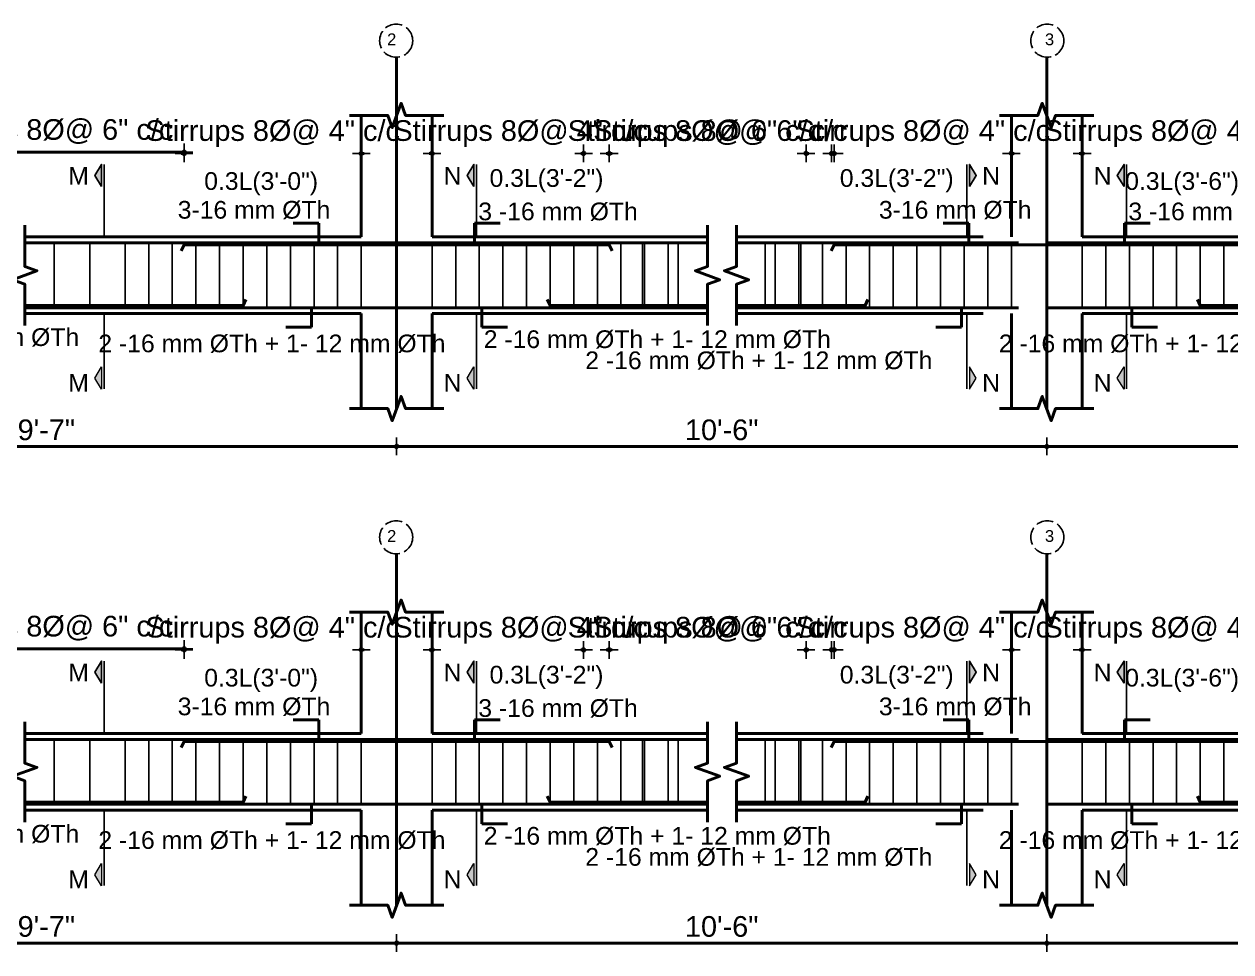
# Model space of a CAD drawing. Header units: inches. Extents: x -4597 to 93300, y -14139 to 5932.
# Drawn here: x 3610.8 to 4019.6, y -10000.6 to -9686.2 of the extents above; entities that cross this region are included whole.
import ezdxf

# ---------------------------------------------------------------- set-up
doc = ezdxf.new("R2010")
doc.units = ezdxf.units.IN
doc.header["$LTSCALE"] = 0.5
doc.header["$MEASUREMENT"] = 0
doc.header["$PDMODE"] = 66
doc.linetypes.add('ACAD_ISO02W100', pattern=[15, 12, -3])
for name, color, linetype, lineweight in [('BAR', 5, 'Continuous', 40), ('HATCH1', 4, 'ACAD_ISO02W100', 13), ('TEXT', 220, 'Continuous', 9), ('wall', 20, 'Continuous', 40)]:
    doc.layers.add(name, color=color, linetype=linetype, lineweight=lineweight)
doc.layers.add('DIMENSION', color=5, linetype='Continuous')
doc.layers.add('STIRRUP', color=10, linetype='Continuous')
doc.styles.add('1.8', font='times.ttf', dxfattribs={"width": 0.8, "height": 6})
doc.styles.add('style1', font='arial.ttf', dxfattribs={"height": 7})
doc.dimstyles.new('1.4', dxfattribs={"dimscale": 0, "dimtxt": 6, "dimasz": 0.5, "dimexe": 2, "dimexo": 9, "dimgap": 2, "dimtad": 1, "dimdec": 0, "dimlfac": 0.5, "dimzin": 3, "dimdsep": 46, "dimlunit": 4, "dimtxsty": '1.8', "dimblk": 'DIM', "dimcen": 3, "dimdle": 3, "dimse1": 1, "dimse2": 1, "dimclrd": 256, "dimclre": 256, "dimclrt": 7, "dimadec": 1, "dimazin": 2, "dimtfac": 1, "dimtdec": 0, "dimtix": 1, "dimtofl": 0, "dimtmove": 2, "dimatfit": 3, "dimldrblk": 'ARW', "dimfxl": 2, "dimfrac": 2, "dimtolj": 2, "dimtzin": 0, "dimarcsym": 0})

# ---------------------------------------------------------------- blocks, each defined once
blk = doc.blocks.new('DIM')
at = {"layer": 'DIMENSION'}
h = blk.add_hatch(color=256, dxfattribs=at)
h.paths.add_polyline_path([(0, 1.28), (0, 0), (1.28, 0, 0.414214)])
h.paths.add_polyline_path([(1.28, 0), (0, 0), (0, -1.28, 0.414214)])
h.paths.add_polyline_path([(0, 0), (-1.28, 0, 0.414214), (0, -1.28)])
h.paths.add_polyline_path([(0, 1.28, 0.414214), (-1.28, 0), (0, 0)])
for p, q in [((-6, 0), (6, 0)), ((0, 6), (0, -6))]:
    blk.add_line(p, q, dxfattribs=at)
blk.add_circle((0, 0), 1.28, dxfattribs=at)
blk = doc.blocks.new('*D606')
at = {"layer": 'Defpoints', "color": 0, "ltscale": 10, "transparency": 16777216}
for p in [(88290.17, 16753.8), (88365.52, 16737.25), (88290.17, 16722.74)]:
    blk.add_point(p, dxfattribs=at)
at = {"layer": 'DIMENSION', "lineweight": -2, "ltscale": 10, "transparency": 16777216}
for p, q in [((88289.67, 16753.8), (88289.17, 16753.8)), ((88366.02, 16753.8), (88366.52, 16753.8))]:
    blk.add_line(p, q, dxfattribs=at)
at = {"layer": 'DIMENSION', "lineweight": -2, "ltscale": 10, "transparency": 16777216, "xscale": 0.5, "yscale": 0.5, "zscale": 0.5}
blk.add_blockref('DIM', (88290.17, 16753.8), dxfattribs=at)
at = {"layer": 'DIMENSION', "lineweight": -2, "ltscale": 10, "transparency": 16777216, "xscale": 0.5, "yscale": 0.5, "zscale": 0.5, "rotation": 180}
blk.add_blockref('DIM', (88365.52, 16753.8), dxfattribs=at)
at = {"layer": 'DIMENSION', "color": 7, "ltscale": 10, "transparency": 16777216, "insert": (88327.85, 16760.45), "char_height": 7, "attachment_point": 5, "style": 'style1'}
blk.add_mtext('\\A2;Stirrups 8%%C@ 6" c/c', dxfattribs=at)
blk = doc.blocks.new('ARW')
at = {"layer": 'DIMENSION'}
blk.add_lwpolyline([(10, 0, 0, 6, 0), (0, 0, 0, 0, 0), (10, 0, 0, 0, 0)], format="xyseb", dxfattribs=at)
blk = doc.blocks.new('*D607')
at = {"layer": 'Defpoints', "color": 0, "ltscale": 10, "transparency": 16777216}
for p in [(88230.17, 16753.8), (88230.17, 16740.25), (88290.17, 16722.74)]:
    blk.add_point(p, dxfattribs=at)
at = {"layer": 'DIMENSION', "lineweight": -2, "ltscale": 10, "transparency": 16777216}
for p, q in [((88229.67, 16753.8), (88229.17, 16753.8)), ((88290.67, 16753.8), (88291.17, 16753.8))]:
    blk.add_line(p, q, dxfattribs=at)
at = {"layer": 'DIMENSION', "lineweight": -2, "ltscale": 10, "transparency": 16777216, "xscale": 0.5, "yscale": 0.5, "zscale": 0.5}
blk.add_blockref('DIM', (88230.17, 16753.8), dxfattribs=at)
at = {"layer": 'DIMENSION', "lineweight": -2, "ltscale": 10, "transparency": 16777216, "xscale": 0.5, "yscale": 0.5, "zscale": 0.5, "rotation": 180}
blk.add_blockref('DIM', (88290.17, 16753.8), dxfattribs=at)
at = {"layer": 'DIMENSION', "color": 7, "ltscale": 10, "transparency": 16777216, "insert": (88260.17, 16760.45), "char_height": 7, "attachment_point": 5, "style": 'style1'}
blk.add_mtext('\\A2;Stirrups 8%%C@ 4" c/c', dxfattribs=at)
blk = doc.blocks.new('*D608')
at = {"layer": 'Defpoints', "color": 0, "ltscale": 10, "transparency": 16777216}
for p in [(88206.17, 16753.8), (88206.17, 16740.25), (88146.17, 16722.74)]:
    blk.add_point(p, dxfattribs=at)
at = {"layer": 'DIMENSION', "lineweight": -2, "ltscale": 10, "transparency": 16777216}
for p, q in [((88145.67, 16753.8), (88145.17, 16753.8)), ((88206.67, 16753.8), (88207.17, 16753.8))]:
    blk.add_line(p, q, dxfattribs=at)
at = {"layer": 'DIMENSION', "lineweight": -2, "ltscale": 10, "transparency": 16777216, "xscale": 0.5, "yscale": 0.5, "zscale": 0.5}
blk.add_blockref('DIM', (88146.17, 16753.8), dxfattribs=at)
at = {"layer": 'DIMENSION', "lineweight": -2, "ltscale": 10, "transparency": 16777216, "xscale": 0.5, "yscale": 0.5, "zscale": 0.5, "rotation": 180}
blk.add_blockref('DIM', (88206.17, 16753.8), dxfattribs=at)
at = {"layer": 'DIMENSION', "color": 7, "ltscale": 10, "transparency": 16777216, "insert": (88176.17, 16760.45), "char_height": 7, "attachment_point": 5, "style": 'style1'}
blk.add_mtext('\\A2;Stirrups 8%%C@ 4" c/c', dxfattribs=at)
blk = doc.blocks.new('*D768')
at = {"layer": 'Defpoints', "color": 0, "ltscale": 10, "transparency": 16777216}
for p in [(88052.6, 16754.17), (88052.6, 16722.74), (88146.17, 16722.74)]:
    blk.add_point(p, dxfattribs=at)
at = {"layer": 'DIMENSION', "lineweight": -2, "ltscale": 10, "transparency": 16777216}
blk.add_line((88145.67, 16754.17), (88053.1, 16754.17), dxfattribs=at)
at = {"layer": 'DIMENSION', "lineweight": -2, "ltscale": 10, "transparency": 16777216, "xscale": 0.5, "yscale": 0.5, "zscale": 0.5, "rotation": 180}
blk.add_blockref('DIM', (88052.6, 16754.17), dxfattribs=at)
at = {"layer": 'DIMENSION', "lineweight": -2, "ltscale": 10, "transparency": 16777216, "xscale": 0.5, "yscale": 0.5, "zscale": 0.5}
blk.add_blockref('DIM', (88146.17, 16754.17), dxfattribs=at)
at = {"layer": 'DIMENSION', "color": 7, "ltscale": 10, "transparency": 16777216, "insert": (88099.39, 16760.82), "char_height": 7, "attachment_point": 5, "style": 'style1'}
blk.add_mtext('\\A2;Stirrups 8%%C@ 6" c/c', dxfattribs=at)
blk = doc.blocks.new('*D610')
at = {"layer": 'Defpoints', "color": 0, "ltscale": 10, "transparency": 16777216}
for p in [(88218.17, 16667.3), (88438.43, 16667.3), (88218.17, 16654.49)]:
    blk.add_point(p, dxfattribs=at)
at = {"layer": 'DIMENSION', "lineweight": -2, "ltscale": 10, "transparency": 16777216}
blk.add_line((88437.93, 16654.49), (88218.67, 16654.49), dxfattribs=at)
at = {"layer": 'DIMENSION', "lineweight": -2, "ltscale": 10, "transparency": 16777216, "xscale": 0.5, "yscale": 0.5, "zscale": 0.5, "rotation": 180}
blk.add_blockref('DIM', (88218.17, 16654.49), dxfattribs=at)
at = {"layer": 'DIMENSION', "lineweight": -2, "ltscale": 10, "transparency": 16777216, "xscale": 0.5, "yscale": 0.5, "zscale": 0.5}
blk.add_blockref('DIM', (88438.43, 16654.49), dxfattribs=at)
at = {"layer": 'DIMENSION', "color": 7, "ltscale": 10, "transparency": 16777216, "insert": (88328.3, 16660.06), "char_height": 7, "attachment_point": 5, "style": 'style1'}
blk.add_mtext('\\A2;10\'-6"', dxfattribs=at)
blk = doc.blocks.new('*D611')
at = {"layer": 'Defpoints', "color": 0, "ltscale": 10, "transparency": 16777216}
for p in [(87980.82, 16667.3), (88218.17, 16667.3), (87980.82, 16654.49)]:
    blk.add_point(p, dxfattribs=at)
at = {"layer": 'DIMENSION', "lineweight": -2, "ltscale": 10, "transparency": 16777216}
blk.add_line((88217.67, 16654.49), (87981.32, 16654.49), dxfattribs=at)
at = {"layer": 'DIMENSION', "lineweight": -2, "ltscale": 10, "transparency": 16777216, "xscale": 0.5, "yscale": 0.5, "zscale": 0.5, "rotation": 180}
blk.add_blockref('DIM', (87980.82, 16654.49), dxfattribs=at)
at = {"layer": 'DIMENSION', "lineweight": -2, "ltscale": 10, "transparency": 16777216, "xscale": 0.5, "yscale": 0.5, "zscale": 0.5}
blk.add_blockref('DIM', (88218.17, 16654.49), dxfattribs=at)
at = {"layer": 'DIMENSION', "color": 7, "ltscale": 10, "transparency": 16777216, "insert": (88099.49, 16660.06), "char_height": 7, "attachment_point": 5, "style": 'style1'}
blk.add_mtext('\\A2;9\'-7"', dxfattribs=at)
blk = doc.blocks.new('*D613')
at = {"layer": 'Defpoints', "color": 0, "ltscale": 10, "transparency": 16777216}
for p in [(88438.43, 16667.3), (88659.78, 16667.3), (88438.43, 16654.49)]:
    blk.add_point(p, dxfattribs=at)
at = {"layer": 'DIMENSION', "lineweight": -2, "ltscale": 10, "transparency": 16777216}
blk.add_line((88659.28, 16654.49), (88438.93, 16654.49), dxfattribs=at)
at = {"layer": 'DIMENSION', "lineweight": -2, "ltscale": 10, "transparency": 16777216, "xscale": 0.5, "yscale": 0.5, "zscale": 0.5, "rotation": 180}
blk.add_blockref('DIM', (88438.43, 16654.49), dxfattribs=at)
at = {"layer": 'DIMENSION', "lineweight": -2, "ltscale": 10, "transparency": 16777216, "xscale": 0.5, "yscale": 0.5, "zscale": 0.5}
blk.add_blockref('DIM', (88659.78, 16654.49), dxfattribs=at)
at = {"layer": 'DIMENSION', "color": 7, "ltscale": 10, "transparency": 16777216, "insert": (88549.1, 16660.06), "char_height": 7, "attachment_point": 5, "style": 'style1'}
blk.add_mtext('\\A2;11\'-8"', dxfattribs=at)
blk = doc.blocks.new('*D614')
at = {"layer": 'Defpoints', "color": 0, "ltscale": 10, "transparency": 16777216}
for p in [(88356.87, 16753.8), (88281.52, 16737.25), (88356.87, 16722.74)]:
    blk.add_point(p, dxfattribs=at)
at = {"layer": 'DIMENSION', "lineweight": -2, "ltscale": 10, "transparency": 16777216}
for p, q in [((88281.02, 16753.8), (88280.52, 16753.8)), ((88357.37, 16753.8), (88357.87, 16753.8))]:
    blk.add_line(p, q, dxfattribs=at)
at = {"layer": 'DIMENSION', "lineweight": -2, "ltscale": 10, "transparency": 16777216, "xscale": 0.5, "yscale": 0.5, "zscale": 0.5}
blk.add_blockref('DIM', (88281.52, 16753.8), dxfattribs=at)
at = {"layer": 'DIMENSION', "lineweight": -2, "ltscale": 10, "transparency": 16777216, "xscale": 0.5, "yscale": 0.5, "zscale": 0.5, "rotation": 180}
blk.add_blockref('DIM', (88356.87, 16753.8), dxfattribs=at)
at = {"layer": 'DIMENSION', "color": 7, "ltscale": 10, "transparency": 16777216, "insert": (88319.2, 16760.45), "char_height": 7, "attachment_point": 5, "style": 'style1'}
blk.add_mtext('\\A2;Stirrups 8%%C@ 6" c/c', dxfattribs=at)
blk = doc.blocks.new('*D615')
at = {"layer": 'Defpoints', "color": 0, "ltscale": 10, "transparency": 16777216}
for p in [(88426.43, 16753.8), (88426.43, 16740.25), (88366.43, 16722.74)]:
    blk.add_point(p, dxfattribs=at)
at = {"layer": 'DIMENSION', "lineweight": -2, "ltscale": 10, "transparency": 16777216}
for p, q in [((88365.93, 16753.8), (88365.43, 16753.8)), ((88426.93, 16753.8), (88427.43, 16753.8))]:
    blk.add_line(p, q, dxfattribs=at)
at = {"layer": 'DIMENSION', "lineweight": -2, "ltscale": 10, "transparency": 16777216, "xscale": 0.5, "yscale": 0.5, "zscale": 0.5}
blk.add_blockref('DIM', (88366.43, 16753.8), dxfattribs=at)
at = {"layer": 'DIMENSION', "lineweight": -2, "ltscale": 10, "transparency": 16777216, "xscale": 0.5, "yscale": 0.5, "zscale": 0.5, "rotation": 180}
blk.add_blockref('DIM', (88426.43, 16753.8), dxfattribs=at)
at = {"layer": 'DIMENSION', "color": 7, "ltscale": 10, "transparency": 16777216, "insert": (88396.43, 16760.45), "char_height": 7, "attachment_point": 5, "style": 'style1'}
blk.add_mtext('\\A2;Stirrups 8%%C@ 4" c/c', dxfattribs=at)
blk = doc.blocks.new('*D616')
at = {"layer": 'Defpoints', "color": 0, "ltscale": 10, "transparency": 16777216}
for p in [(88450.43, 16753.8), (88450.43, 16740.25), (88510.43, 16722.74)]:
    blk.add_point(p, dxfattribs=at)
at = {"layer": 'DIMENSION', "lineweight": -2, "ltscale": 10, "transparency": 16777216}
for p, q in [((88449.93, 16753.8), (88449.43, 16753.8)), ((88510.93, 16753.8), (88511.43, 16753.8))]:
    blk.add_line(p, q, dxfattribs=at)
at = {"layer": 'DIMENSION', "lineweight": -2, "ltscale": 10, "transparency": 16777216, "xscale": 0.5, "yscale": 0.5, "zscale": 0.5}
blk.add_blockref('DIM', (88450.43, 16753.8), dxfattribs=at)
at = {"layer": 'DIMENSION', "lineweight": -2, "ltscale": 10, "transparency": 16777216, "xscale": 0.5, "yscale": 0.5, "zscale": 0.5, "rotation": 180}
blk.add_blockref('DIM', (88510.43, 16753.8), dxfattribs=at)
at = {"layer": 'DIMENSION', "color": 7, "ltscale": 10, "transparency": 16777216, "insert": (88480.43, 16760.45), "char_height": 7, "attachment_point": 5, "style": 'style1'}
blk.add_mtext('\\A2;Stirrups 8%%C@ 4" c/c', dxfattribs=at)
blk = doc.blocks.new('*D620')
at = {"layer": 'Defpoints', "color": 0, "ltscale": 10, "transparency": 16777216}
for p in [(88290.17, 16922.09), (88365.52, 16905.55), (88290.17, 16891.03)]:
    blk.add_point(p, dxfattribs=at)
at = {"layer": 'DIMENSION', "lineweight": -2, "ltscale": 10, "transparency": 16777216}
for p, q in [((88289.67, 16922.09), (88289.17, 16922.09)), ((88366.02, 16922.09), (88366.52, 16922.09))]:
    blk.add_line(p, q, dxfattribs=at)
at = {"layer": 'DIMENSION', "lineweight": -2, "ltscale": 10, "transparency": 16777216, "xscale": 0.5, "yscale": 0.5, "zscale": 0.5}
blk.add_blockref('DIM', (88290.17, 16922.09), dxfattribs=at)
at = {"layer": 'DIMENSION', "lineweight": -2, "ltscale": 10, "transparency": 16777216, "xscale": 0.5, "yscale": 0.5, "zscale": 0.5, "rotation": 180}
blk.add_blockref('DIM', (88365.52, 16922.09), dxfattribs=at)
at = {"layer": 'DIMENSION', "color": 7, "ltscale": 10, "transparency": 16777216, "insert": (88327.85, 16928.75), "char_height": 7, "attachment_point": 5, "style": 'style1'}
blk.add_mtext('\\A2;Stirrups 8%%C@ 6" c/c', dxfattribs=at)
blk = doc.blocks.new('*D621')
at = {"layer": 'Defpoints', "color": 0, "ltscale": 10, "transparency": 16777216}
for p in [(88230.17, 16922.09), (88230.17, 16908.55), (88290.17, 16891.03)]:
    blk.add_point(p, dxfattribs=at)
at = {"layer": 'DIMENSION', "lineweight": -2, "ltscale": 10, "transparency": 16777216}
for p, q in [((88229.67, 16922.09), (88229.17, 16922.09)), ((88290.67, 16922.09), (88291.17, 16922.09))]:
    blk.add_line(p, q, dxfattribs=at)
at = {"layer": 'DIMENSION', "lineweight": -2, "ltscale": 10, "transparency": 16777216, "xscale": 0.5, "yscale": 0.5, "zscale": 0.5}
blk.add_blockref('DIM', (88230.17, 16922.09), dxfattribs=at)
at = {"layer": 'DIMENSION', "lineweight": -2, "ltscale": 10, "transparency": 16777216, "xscale": 0.5, "yscale": 0.5, "zscale": 0.5, "rotation": 180}
blk.add_blockref('DIM', (88290.17, 16922.09), dxfattribs=at)
at = {"layer": 'DIMENSION', "color": 7, "ltscale": 10, "transparency": 16777216, "insert": (88260.17, 16928.75), "char_height": 7, "attachment_point": 5, "style": 'style1'}
blk.add_mtext('\\A2;Stirrups 8%%C@ 4" c/c', dxfattribs=at)
blk = doc.blocks.new('*D622')
at = {"layer": 'Defpoints', "color": 0, "ltscale": 10, "transparency": 16777216}
for p in [(88206.17, 16922.09), (88206.17, 16908.55), (88146.17, 16891.03)]:
    blk.add_point(p, dxfattribs=at)
at = {"layer": 'DIMENSION', "lineweight": -2, "ltscale": 10, "transparency": 16777216}
for p, q in [((88145.67, 16922.09), (88145.17, 16922.09)), ((88206.67, 16922.09), (88207.17, 16922.09))]:
    blk.add_line(p, q, dxfattribs=at)
at = {"layer": 'DIMENSION', "lineweight": -2, "ltscale": 10, "transparency": 16777216, "xscale": 0.5, "yscale": 0.5, "zscale": 0.5}
blk.add_blockref('DIM', (88146.17, 16922.09), dxfattribs=at)
at = {"layer": 'DIMENSION', "lineweight": -2, "ltscale": 10, "transparency": 16777216, "xscale": 0.5, "yscale": 0.5, "zscale": 0.5, "rotation": 180}
blk.add_blockref('DIM', (88206.17, 16922.09), dxfattribs=at)
at = {"layer": 'DIMENSION', "color": 7, "ltscale": 10, "transparency": 16777216, "insert": (88176.17, 16928.75), "char_height": 7, "attachment_point": 5, "style": 'style1'}
blk.add_mtext('\\A2;Stirrups 8%%C@ 4" c/c', dxfattribs=at)
blk = doc.blocks.new('*D769')
at = {"layer": 'Defpoints', "color": 0, "ltscale": 10, "transparency": 16777216}
for p in [(88052.6, 16922.46), (88052.6, 16891.03), (88146.17, 16891.03)]:
    blk.add_point(p, dxfattribs=at)
at = {"layer": 'DIMENSION', "lineweight": -2, "ltscale": 10, "transparency": 16777216}
blk.add_line((88145.67, 16922.46), (88053.1, 16922.46), dxfattribs=at)
at = {"layer": 'DIMENSION', "lineweight": -2, "ltscale": 10, "transparency": 16777216, "xscale": 0.5, "yscale": 0.5, "zscale": 0.5, "rotation": 180}
blk.add_blockref('DIM', (88052.6, 16922.46), dxfattribs=at)
at = {"layer": 'DIMENSION', "lineweight": -2, "ltscale": 10, "transparency": 16777216, "xscale": 0.5, "yscale": 0.5, "zscale": 0.5}
blk.add_blockref('DIM', (88146.17, 16922.46), dxfattribs=at)
at = {"layer": 'DIMENSION', "color": 7, "ltscale": 10, "transparency": 16777216, "insert": (88099.39, 16929.12), "char_height": 7, "attachment_point": 5, "style": 'style1'}
blk.add_mtext('\\A2;Stirrups 8%%C@ 6" c/c', dxfattribs=at)
blk = doc.blocks.new('*D624')
at = {"layer": 'Defpoints', "color": 0, "ltscale": 10, "transparency": 16777216}
for p in [(88218.17, 16835.59), (88438.43, 16835.59), (88218.17, 16822.78)]:
    blk.add_point(p, dxfattribs=at)
at = {"layer": 'DIMENSION', "lineweight": -2, "ltscale": 10, "transparency": 16777216}
blk.add_line((88437.93, 16822.78), (88218.67, 16822.78), dxfattribs=at)
at = {"layer": 'DIMENSION', "lineweight": -2, "ltscale": 10, "transparency": 16777216, "xscale": 0.5, "yscale": 0.5, "zscale": 0.5, "rotation": 180}
blk.add_blockref('DIM', (88218.17, 16822.78), dxfattribs=at)
at = {"layer": 'DIMENSION', "lineweight": -2, "ltscale": 10, "transparency": 16777216, "xscale": 0.5, "yscale": 0.5, "zscale": 0.5}
blk.add_blockref('DIM', (88438.43, 16822.78), dxfattribs=at)
at = {"layer": 'DIMENSION', "color": 7, "ltscale": 10, "transparency": 16777216, "insert": (88328.3, 16828.35), "char_height": 7, "attachment_point": 5, "style": 'style1'}
blk.add_mtext('\\A2;10\'-6"', dxfattribs=at)
blk = doc.blocks.new('*D625')
at = {"layer": 'Defpoints', "color": 0, "ltscale": 10, "transparency": 16777216}
for p in [(87980.82, 16835.59), (88218.17, 16835.59), (87980.82, 16822.78)]:
    blk.add_point(p, dxfattribs=at)
at = {"layer": 'DIMENSION', "lineweight": -2, "ltscale": 10, "transparency": 16777216}
blk.add_line((88217.67, 16822.78), (87981.32, 16822.78), dxfattribs=at)
at = {"layer": 'DIMENSION', "lineweight": -2, "ltscale": 10, "transparency": 16777216, "xscale": 0.5, "yscale": 0.5, "zscale": 0.5, "rotation": 180}
blk.add_blockref('DIM', (87980.82, 16822.78), dxfattribs=at)
at = {"layer": 'DIMENSION', "lineweight": -2, "ltscale": 10, "transparency": 16777216, "xscale": 0.5, "yscale": 0.5, "zscale": 0.5}
blk.add_blockref('DIM', (88218.17, 16822.78), dxfattribs=at)
at = {"layer": 'DIMENSION', "color": 7, "ltscale": 10, "transparency": 16777216, "insert": (88099.49, 16828.35), "char_height": 7, "attachment_point": 5, "style": 'style1'}
blk.add_mtext('\\A2;9\'-7"', dxfattribs=at)
blk = doc.blocks.new('*D627')
at = {"layer": 'Defpoints', "color": 0, "ltscale": 10, "transparency": 16777216}
for p in [(88438.43, 16835.59), (88659.78, 16835.59), (88438.43, 16822.78)]:
    blk.add_point(p, dxfattribs=at)
at = {"layer": 'DIMENSION', "lineweight": -2, "ltscale": 10, "transparency": 16777216}
blk.add_line((88659.28, 16822.78), (88438.93, 16822.78), dxfattribs=at)
at = {"layer": 'DIMENSION', "lineweight": -2, "ltscale": 10, "transparency": 16777216, "xscale": 0.5, "yscale": 0.5, "zscale": 0.5, "rotation": 180}
blk.add_blockref('DIM', (88438.43, 16822.78), dxfattribs=at)
at = {"layer": 'DIMENSION', "lineweight": -2, "ltscale": 10, "transparency": 16777216, "xscale": 0.5, "yscale": 0.5, "zscale": 0.5}
blk.add_blockref('DIM', (88659.78, 16822.78), dxfattribs=at)
at = {"layer": 'DIMENSION', "color": 7, "ltscale": 10, "transparency": 16777216, "insert": (88549.1, 16828.35), "char_height": 7, "attachment_point": 5, "style": 'style1'}
blk.add_mtext('\\A2;11\'-8"', dxfattribs=at)
blk = doc.blocks.new('*D628')
at = {"layer": 'Defpoints', "color": 0, "ltscale": 10, "transparency": 16777216}
for p in [(88356.87, 16922.09), (88281.52, 16905.55), (88356.87, 16891.03)]:
    blk.add_point(p, dxfattribs=at)
at = {"layer": 'DIMENSION', "lineweight": -2, "ltscale": 10, "transparency": 16777216}
for p, q in [((88281.02, 16922.09), (88280.52, 16922.09)), ((88357.37, 16922.09), (88357.87, 16922.09))]:
    blk.add_line(p, q, dxfattribs=at)
at = {"layer": 'DIMENSION', "lineweight": -2, "ltscale": 10, "transparency": 16777216, "xscale": 0.5, "yscale": 0.5, "zscale": 0.5}
blk.add_blockref('DIM', (88281.52, 16922.09), dxfattribs=at)
at = {"layer": 'DIMENSION', "lineweight": -2, "ltscale": 10, "transparency": 16777216, "xscale": 0.5, "yscale": 0.5, "zscale": 0.5, "rotation": 180}
blk.add_blockref('DIM', (88356.87, 16922.09), dxfattribs=at)
at = {"layer": 'DIMENSION', "color": 7, "ltscale": 10, "transparency": 16777216, "insert": (88319.2, 16928.75), "char_height": 7, "attachment_point": 5, "style": 'style1'}
blk.add_mtext('\\A2;Stirrups 8%%C@ 6" c/c', dxfattribs=at)
blk = doc.blocks.new('*D629')
at = {"layer": 'Defpoints', "color": 0, "ltscale": 10, "transparency": 16777216}
for p in [(88426.43, 16922.09), (88426.43, 16908.55), (88366.43, 16891.03)]:
    blk.add_point(p, dxfattribs=at)
at = {"layer": 'DIMENSION', "lineweight": -2, "ltscale": 10, "transparency": 16777216}
for p, q in [((88365.93, 16922.09), (88365.43, 16922.09)), ((88426.93, 16922.09), (88427.43, 16922.09))]:
    blk.add_line(p, q, dxfattribs=at)
at = {"layer": 'DIMENSION', "lineweight": -2, "ltscale": 10, "transparency": 16777216, "xscale": 0.5, "yscale": 0.5, "zscale": 0.5}
blk.add_blockref('DIM', (88366.43, 16922.09), dxfattribs=at)
at = {"layer": 'DIMENSION', "lineweight": -2, "ltscale": 10, "transparency": 16777216, "xscale": 0.5, "yscale": 0.5, "zscale": 0.5, "rotation": 180}
blk.add_blockref('DIM', (88426.43, 16922.09), dxfattribs=at)
at = {"layer": 'DIMENSION', "color": 7, "ltscale": 10, "transparency": 16777216, "insert": (88396.43, 16928.75), "char_height": 7, "attachment_point": 5, "style": 'style1'}
blk.add_mtext('\\A2;Stirrups 8%%C@ 4" c/c', dxfattribs=at)
blk = doc.blocks.new('*D630')
at = {"layer": 'Defpoints', "color": 0, "ltscale": 10, "transparency": 16777216}
for p in [(88450.43, 16922.09), (88450.43, 16908.55), (88510.43, 16891.03)]:
    blk.add_point(p, dxfattribs=at)
at = {"layer": 'DIMENSION', "lineweight": -2, "ltscale": 10, "transparency": 16777216}
for p, q in [((88449.93, 16922.09), (88449.43, 16922.09)), ((88510.93, 16922.09), (88511.43, 16922.09))]:
    blk.add_line(p, q, dxfattribs=at)
at = {"layer": 'DIMENSION', "lineweight": -2, "ltscale": 10, "transparency": 16777216, "xscale": 0.5, "yscale": 0.5, "zscale": 0.5}
blk.add_blockref('DIM', (88450.43, 16922.09), dxfattribs=at)
at = {"layer": 'DIMENSION', "lineweight": -2, "ltscale": 10, "transparency": 16777216, "xscale": 0.5, "yscale": 0.5, "zscale": 0.5, "rotation": 180}
blk.add_blockref('DIM', (88510.43, 16922.09), dxfattribs=at)
at = {"layer": 'DIMENSION', "color": 7, "ltscale": 10, "transparency": 16777216, "insert": (88480.43, 16928.75), "char_height": 7, "attachment_point": 5, "style": 'style1'}
blk.add_mtext('\\A2;Stirrups 8%%C@ 4" c/c', dxfattribs=at)
blk = doc.blocks.new('1111111')
at = {"layer": 'TEXT', "ltscale": 10}
for points in [[(88118.18, 16918.33), (88118.18, 16910.83), (88115.87, 16914.58)], [(88244.37, 16918.33), (88244.37, 16910.83), (88242.06, 16914.58)], [(88412.22, 16918.33), (88412.22, 16910.83), (88414.53, 16914.58)], [(88464.63, 16918.33), (88464.63, 16910.83), (88462.32, 16914.58)], [(88118.18, 16842.19), (88118.18, 16849.69), (88115.87, 16845.94)], [(88244.37, 16842.19), (88244.37, 16849.69), (88242.06, 16845.94)], [(88412.22, 16842.19), (88412.22, 16849.69), (88414.53, 16845.94)], [(88464.63, 16842.19), (88464.63, 16849.69), (88462.32, 16845.94)], [(88118.18, 16750.04), (88118.18, 16742.54), (88115.87, 16746.29)], [(88244.37, 16750.04), (88244.37, 16742.54), (88242.06, 16746.29)], [(88412.22, 16750.04), (88412.22, 16742.54), (88414.53, 16746.29)], [(88464.63, 16750.04), (88464.63, 16742.54), (88462.32, 16746.29)], [(88118.18, 16673.9), (88118.18, 16681.4), (88115.87, 16677.65)], [(88244.37, 16673.9), (88244.37, 16681.4), (88242.06, 16677.65)], [(88412.22, 16673.9), (88412.22, 16681.4), (88414.53, 16677.65)], [(88464.63, 16673.9), (88464.63, 16681.4), (88462.32, 16677.65)]]:
    blk.add_hatch(color=256, dxfattribs=at).paths.add_polyline_path(points)
for p, q in [((88218.17, 16934.95), (88218.17, 16954.9)), ((88438.43, 16934.95), (88438.43, 16954.9)), ((88218.17, 16934.95), (88218.17, 16835.59)), ((88438.43, 16934.95), (88438.43, 16835.59)), ((88218.17, 16835.59), (88218.17, 16855.54)), ((88438.43, 16835.59), (88438.43, 16855.54)), ((88218.17, 16766.66), (88218.17, 16786.61)), ((88438.43, 16766.66), (88438.43, 16786.61)), ((88218.17, 16766.66), (88218.17, 16667.3)), ((88438.43, 16766.66), (88438.43, 16667.3)), ((88218.17, 16667.3), (88218.17, 16687.25)), ((88438.43, 16667.3), (88438.43, 16687.25))]:
    blk.add_line(p, q)
at = {"ltscale": 10}
for p, q in [((88206.17, 16893.78), (88206.17, 16934.95)), ((88230.17, 16893.78), (88230.17, 16934.95)), ((88426.43, 16893.78), (88426.43, 16934.95)), ((88450.43, 16893.78), (88450.43, 16934.95)), ((88092.17, 16893.78), (88206.17, 16893.78)), ((88323.52, 16893.78), (88230.17, 16893.78)), ((88333.34, 16893.78), (88416.87, 16893.78)), ((88564.43, 16893.78), (88450.43, 16893.78)), ((88092.17, 16867.78), (88206.17, 16867.78)), ((88206.17, 16835.59), (88206.17, 16867.78)), ((88323.52, 16867.78), (88230.17, 16867.78)), ((88230.17, 16835.59), (88230.17, 16867.78)), ((88333.34, 16867.78), (88416.87, 16867.78)), ((88426.43, 16835.59), (88426.43, 16867.78)), ((88564.43, 16867.78), (88450.43, 16867.78)), ((88450.43, 16835.59), (88450.43, 16867.78)), ((88206.17, 16725.49), (88206.17, 16766.66)), ((88230.17, 16725.49), (88230.17, 16766.66)), ((88426.43, 16725.49), (88426.43, 16766.66)), ((88450.43, 16725.49), (88450.43, 16766.66)), ((88092.17, 16725.49), (88206.17, 16725.49)), ((88323.52, 16725.49), (88230.17, 16725.49)), ((88333.34, 16725.49), (88416.87, 16725.49)), ((88564.43, 16725.49), (88450.43, 16725.49)), ((88092.17, 16699.49), (88206.17, 16699.49)), ((88206.17, 16667.3), (88206.17, 16699.49)), ((88323.52, 16699.49), (88230.17, 16699.49)), ((88230.17, 16667.3), (88230.17, 16699.49)), ((88333.34, 16699.49), (88416.87, 16699.49)), ((88426.43, 16667.3), (88426.43, 16699.49)), ((88564.43, 16699.49), (88450.43, 16699.49)), ((88450.43, 16667.3), (88450.43, 16699.49))]:
    blk.add_line(p, q, dxfattribs=at)
at = {"linetype": 'Continuous', "ltscale": 10}
for points in [[(88202.17, 16934.95), (88215.17, 16934.95), (88216.67, 16930.83), (88219.67, 16939.07), (88221.17, 16934.95), (88234.17, 16934.95)], [(88454.43, 16934.95), (88441.43, 16934.95), (88439.93, 16930.83), (88436.93, 16939.07), (88435.43, 16934.95), (88422.43, 16934.95)], [(88092.17, 16897.78), (88092.17, 16883.78), (88096.29, 16882.28), (88088.05, 16879.28), (88092.17, 16877.78), (88092.17, 16863.78)], [(88092.17, 16897.78), (88092.17, 16883.78), (88096.29, 16882.28), (88088.05, 16879.28), (88092.17, 16877.78), (88092.17, 16863.78)], [(88323.52, 16897.78), (88323.52, 16883.78), (88319.4, 16882.28), (88327.64, 16879.28), (88323.52, 16877.78), (88323.52, 16863.78)], [(88323.52, 16897.78), (88323.52, 16883.78), (88319.4, 16882.28), (88327.64, 16879.28), (88323.52, 16877.78), (88323.52, 16863.78)], [(88333.34, 16897.78), (88333.34, 16883.78), (88329.22, 16882.28), (88337.47, 16879.28), (88333.34, 16877.78), (88333.34, 16863.78)], [(88202.17, 16835.59), (88215.17, 16835.59), (88216.67, 16831.47), (88219.67, 16839.71), (88221.17, 16835.59), (88234.17, 16835.59)], [(88454.43, 16835.59), (88441.43, 16835.59), (88439.93, 16831.47), (88436.93, 16839.71), (88435.43, 16835.59), (88422.43, 16835.59)], [(88202.17, 16766.66), (88215.17, 16766.66), (88216.67, 16762.53), (88219.67, 16770.78), (88221.17, 16766.66), (88234.17, 16766.66)], [(88454.43, 16766.66), (88441.43, 16766.66), (88439.93, 16762.53), (88436.93, 16770.78), (88435.43, 16766.66), (88422.43, 16766.66)], [(88092.17, 16729.49), (88092.17, 16715.49), (88096.29, 16713.99), (88088.05, 16710.99), (88092.17, 16709.49), (88092.17, 16695.49)], [(88092.17, 16729.49), (88092.17, 16715.49), (88096.29, 16713.99), (88088.05, 16710.99), (88092.17, 16709.49), (88092.17, 16695.49)], [(88323.52, 16729.49), (88323.52, 16715.49), (88319.4, 16713.99), (88327.64, 16710.99), (88323.52, 16709.49), (88323.52, 16695.49)], [(88323.52, 16729.49), (88323.52, 16715.49), (88319.4, 16713.99), (88327.64, 16710.99), (88323.52, 16709.49), (88323.52, 16695.49)], [(88333.34, 16729.49), (88333.34, 16715.49), (88329.22, 16713.99), (88337.47, 16710.99), (88333.34, 16709.49), (88333.34, 16695.49)], [(88202.17, 16667.3), (88215.17, 16667.3), (88216.67, 16663.18), (88219.67, 16671.42), (88221.17, 16667.3), (88234.17, 16667.3)], [(88454.43, 16667.3), (88441.43, 16667.3), (88439.93, 16663.18), (88436.93, 16671.42), (88435.43, 16667.3), (88422.43, 16667.3)]]:
    blk.add_lwpolyline(points, dxfattribs=at)
at = {"layer": 'BAR', "ltscale": 10}
for p, q in [((88218.17, 16891.78), (88092.17, 16891.78)), ((88218.17, 16891.78), (88323.52, 16891.78)), ((88428.87, 16891.78), (88333.34, 16891.78)), ((88438.43, 16891.78), (88564.43, 16891.78)), ((88218.17, 16869.78), (88092.17, 16869.78)), ((88218.17, 16869.78), (88323.52, 16869.78)), ((88428.87, 16869.78), (88333.34, 16869.78)), ((88438.43, 16869.78), (88564.43, 16869.78)), ((88218.17, 16723.49), (88092.17, 16723.49)), ((88218.17, 16723.49), (88323.52, 16723.49)), ((88428.87, 16723.49), (88333.34, 16723.49)), ((88438.43, 16723.49), (88564.43, 16723.49)), ((88218.17, 16701.49), (88092.17, 16701.49)), ((88218.17, 16701.49), (88323.52, 16701.49)), ((88428.87, 16701.49), (88333.34, 16701.49)), ((88438.43, 16701.49), (88564.43, 16701.49))]:
    blk.add_line(p, q, dxfattribs=at)
for points in [[(88145.13, 16889.03), (88146.17, 16891.03), (88218.17, 16891.03)], [(88291.21, 16889.03), (88290.17, 16891.03), (88218.17, 16891.03)], [(88365.38, 16889.03), (88366.43, 16891.03), (88438.43, 16891.03)], [(88511.47, 16889.03), (88510.43, 16891.03), (88438.43, 16891.03)], [(88167.12, 16872.53), (88166.17, 16870.53), (88092.17, 16870.53)], [(88269.21, 16872.53), (88270.17, 16870.53), (88323.52, 16870.53)], [(88377.83, 16872.53), (88376.87, 16870.53), (88333.34, 16870.53)], [(88489.47, 16872.53), (88490.43, 16870.53), (88564.43, 16870.53)], [(88145.13, 16720.74), (88146.17, 16722.74), (88218.17, 16722.74)], [(88291.21, 16720.74), (88290.17, 16722.74), (88218.17, 16722.74)], [(88365.38, 16720.74), (88366.43, 16722.74), (88438.43, 16722.74)], [(88511.47, 16720.74), (88510.43, 16722.74), (88438.43, 16722.74)], [(88167.12, 16704.24), (88166.17, 16702.24), (88092.17, 16702.24)], [(88269.21, 16704.24), (88270.17, 16702.24), (88323.52, 16702.24)], [(88377.83, 16704.24), (88376.87, 16702.24), (88333.34, 16702.24)], [(88489.47, 16704.24), (88490.43, 16702.24), (88564.43, 16702.24)]]:
    blk.add_lwpolyline(points, dxfattribs=at)
at = {"layer": 'DIMENSION', "ltscale": 10}
for p, q in [((88119.04, 16893.78), (88119.04, 16918.28)), ((88245.23, 16893.78), (88245.23, 16918.28)), ((88411.37, 16893.78), (88411.37, 16918.28)), ((88465.48, 16893.78), (88465.48, 16918.28)), ((88119.04, 16842.24), (88119.04, 16867.78)), ((88245.23, 16842.24), (88245.23, 16867.78)), ((88411.37, 16842.24), (88411.37, 16867.78)), ((88465.48, 16842.24), (88465.48, 16867.78)), ((88119.04, 16725.49), (88119.04, 16749.99)), ((88245.23, 16725.49), (88245.23, 16749.99)), ((88411.37, 16725.49), (88411.37, 16749.99)), ((88465.48, 16725.49), (88465.48, 16749.99)), ((88119.04, 16673.95), (88119.04, 16699.49)), ((88245.23, 16673.95), (88245.23, 16699.49)), ((88411.37, 16673.95), (88411.37, 16699.49)), ((88465.48, 16673.95), (88465.48, 16699.49))]:
    blk.add_line(p, q, dxfattribs=at)
for points in [[(88118.18, 16910.83), (88118.18, 16918.33), (88115.87, 16914.58), (88118.18, 16910.83)], [(88244.37, 16910.83), (88244.37, 16918.33), (88242.06, 16914.58), (88244.37, 16910.83)], [(88412.22, 16910.83), (88412.22, 16918.33), (88414.53, 16914.58), (88412.22, 16910.83)], [(88464.63, 16910.83), (88464.63, 16918.33), (88462.32, 16914.58), (88464.63, 16910.83)], [(88118.18, 16742.54), (88118.18, 16750.04), (88115.87, 16746.29), (88118.18, 16742.54)], [(88244.37, 16742.54), (88244.37, 16750.04), (88242.06, 16746.29), (88244.37, 16742.54)], [(88412.22, 16742.54), (88412.22, 16750.04), (88414.53, 16746.29), (88412.22, 16742.54)], [(88464.63, 16742.54), (88464.63, 16750.04), (88462.32, 16746.29), (88464.63, 16742.54)]]:
    blk.add_lwpolyline(points, dxfattribs=at)
at = {"layer": 'HATCH1', "lineweight": 25}
for centre in [(88218, 16960.27), (88438.59, 16960.27), (88218, 16791.98), (88438.59, 16791.98)]:
    blk.add_circle(centre, 5.6, dxfattribs=at)
at = {"layer": 'STIRRUP'}
for p, q in [((88102.17, 16892.18), (88102.17, 16869.38)), ((88114.17, 16892.18), (88114.17, 16869.38)), ((88126.17, 16892.18), (88126.17, 16869.38)), ((88134.17, 16892.18), (88134.17, 16869.38)), ((88142.17, 16892.18), (88142.17, 16869.38)), ((88150.17, 16892.18), (88150.17, 16869.38)), ((88158.17, 16892.18), (88158.17, 16869.38)), ((88166.17, 16892.18), (88166.17, 16869.38)), ((88174.17, 16892.18), (88174.17, 16869.38)), ((88182.17, 16892.18), (88182.17, 16869.38)), ((88190.17, 16892.18), (88190.17, 16869.38)), ((88198.17, 16892.18), (88198.17, 16869.38)), ((88206.17, 16892.18), (88206.17, 16869.38)), ((88230.17, 16892.18), (88230.17, 16869.38)), ((88238.17, 16892.18), (88238.17, 16869.38)), ((88246.17, 16892.18), (88246.17, 16869.38)), ((88254.17, 16892.18), (88254.17, 16869.38)), ((88262.17, 16892.18), (88262.17, 16869.38)), ((88270.17, 16892.18), (88270.17, 16869.38)), ((88278.17, 16892.18), (88278.17, 16869.38)), ((88286.17, 16892.18), (88286.17, 16869.38)), ((88294.17, 16892.18), (88294.17, 16869.38)), ((88301.52, 16892.18), (88301.52, 16869.38)), ((88302.17, 16892.18), (88302.17, 16869.38)), ((88310.17, 16892.18), (88310.17, 16869.38)), ((88313.52, 16892.18), (88313.52, 16869.38)), ((88343.07, 16892.18), (88343.07, 16869.38)), ((88346.43, 16892.18), (88346.43, 16869.38)), ((88354.43, 16892.18), (88354.43, 16869.38)), ((88355.07, 16892.18), (88355.07, 16869.38)), ((88362.43, 16892.18), (88362.43, 16869.38)), ((88370.43, 16892.18), (88370.43, 16869.38)), ((88378.43, 16892.18), (88378.43, 16869.38)), ((88386.43, 16892.18), (88386.43, 16869.38)), ((88394.43, 16892.18), (88394.43, 16869.38)), ((88402.43, 16892.18), (88402.43, 16869.38)), ((88410.43, 16892.18), (88410.43, 16869.38)), ((88418.43, 16892.18), (88418.43, 16869.38)), ((88426.43, 16892.18), (88426.43, 16869.38)), ((88450.43, 16892.18), (88450.43, 16869.38)), ((88458.43, 16892.18), (88458.43, 16869.38)), ((88466.43, 16892.18), (88466.43, 16869.38)), ((88474.43, 16892.18), (88474.43, 16869.38)), ((88482.43, 16892.18), (88482.43, 16869.38)), ((88490.43, 16892.18), (88490.43, 16869.38)), ((88498.43, 16892.18), (88498.43, 16869.38)), ((88102.17, 16723.89), (88102.17, 16701.09)), ((88114.17, 16723.89), (88114.17, 16701.09)), ((88126.17, 16723.89), (88126.17, 16701.09)), ((88134.17, 16723.89), (88134.17, 16701.09)), ((88142.17, 16723.89), (88142.17, 16701.09)), ((88150.17, 16723.89), (88150.17, 16701.09)), ((88158.17, 16723.89), (88158.17, 16701.09)), ((88166.17, 16723.89), (88166.17, 16701.09)), ((88174.17, 16723.89), (88174.17, 16701.09)), ((88182.17, 16723.89), (88182.17, 16701.09)), ((88190.17, 16723.89), (88190.17, 16701.09)), ((88198.17, 16723.89), (88198.17, 16701.09)), ((88206.17, 16723.89), (88206.17, 16701.09)), ((88230.17, 16723.89), (88230.17, 16701.09)), ((88238.17, 16723.89), (88238.17, 16701.09)), ((88246.17, 16723.89), (88246.17, 16701.09)), ((88254.17, 16723.89), (88254.17, 16701.09)), ((88262.17, 16723.89), (88262.17, 16701.09)), ((88270.17, 16723.89), (88270.17, 16701.09)), ((88278.17, 16723.89), (88278.17, 16701.09)), ((88286.17, 16723.89), (88286.17, 16701.09)), ((88294.17, 16723.89), (88294.17, 16701.09)), ((88301.52, 16723.89), (88301.52, 16701.09)), ((88302.17, 16723.89), (88302.17, 16701.09)), ((88310.17, 16723.89), (88310.17, 16701.09)), ((88313.52, 16723.89), (88313.52, 16701.09)), ((88343.07, 16723.89), (88343.07, 16701.09)), ((88346.43, 16723.89), (88346.43, 16701.09)), ((88354.43, 16723.89), (88354.43, 16701.09)), ((88355.07, 16723.89), (88355.07, 16701.09)), ((88362.43, 16723.89), (88362.43, 16701.09)), ((88370.43, 16723.89), (88370.43, 16701.09)), ((88378.43, 16723.89), (88378.43, 16701.09)), ((88386.43, 16723.89), (88386.43, 16701.09)), ((88394.43, 16723.89), (88394.43, 16701.09)), ((88402.43, 16723.89), (88402.43, 16701.09)), ((88410.43, 16723.89), (88410.43, 16701.09)), ((88418.43, 16723.89), (88418.43, 16701.09)), ((88426.43, 16723.89), (88426.43, 16701.09)), ((88450.43, 16723.89), (88450.43, 16701.09)), ((88458.43, 16723.89), (88458.43, 16701.09)), ((88466.43, 16723.89), (88466.43, 16701.09)), ((88474.43, 16723.89), (88474.43, 16701.09)), ((88482.43, 16723.89), (88482.43, 16701.09)), ((88490.43, 16723.89), (88490.43, 16701.09)), ((88498.43, 16723.89), (88498.43, 16701.09))]:
    blk.add_line(p, q, dxfattribs=at)
at = {"layer": 'TEXT', "ltscale": 10}
for points in [[(88118.18, 16849.69), (88118.18, 16842.19), (88115.87, 16845.94), (88118.18, 16849.69)], [(88244.37, 16849.69), (88244.37, 16842.19), (88242.06, 16845.94), (88244.37, 16849.69)], [(88412.22, 16849.69), (88412.22, 16842.19), (88414.53, 16845.94), (88412.22, 16849.69)], [(88464.63, 16849.69), (88464.63, 16842.19), (88462.32, 16845.94), (88464.63, 16849.69)], [(88118.18, 16681.4), (88118.18, 16673.9), (88115.87, 16677.65), (88118.18, 16681.4)], [(88244.37, 16681.4), (88244.37, 16673.9), (88242.06, 16677.65), (88244.37, 16681.4)], [(88412.22, 16681.4), (88412.22, 16673.9), (88414.53, 16677.65), (88412.22, 16681.4)], [(88464.63, 16681.4), (88464.63, 16673.9), (88462.32, 16677.65), (88464.63, 16681.4)]]:
    blk.add_lwpolyline(points, dxfattribs=at)
at = {"layer": 'HATCH1', "lineweight": 25, "style": 'style1'}
for s, p in [('2', (88214.94, 16958.73)), ('3', (88437.82, 16958.73)), ('2', (88214.94, 16790.43)), ('3', (88437.82, 16790.43))]:
    blk.add_text(s, height=4, dxfattribs=at).set_placement(p)
at = {"layer": 'TEXT', "ltscale": 10, "style": 'style1'}
for s, p in [('M', (88106.91, 16911.49)), ('N', (88234.06, 16911.49)), ('N', (88416.53, 16911.49)), ('N', (88454.32, 16911.49)), ('3-16 mm %%CTh', (88144, 16899.96)), ('3-16 mm %%CTh', (88381.56, 16899.96)), ('3 -16 mm %%CTh ', (88245.84, 16899.41)), ('3 -16 mm %%CTh ', (88466.09, 16899.41)), ('2 -16 mm %%CTh + 1- 12 mm %%CTh', (87993.03, 16856.81)), ('2 -16 mm %%CTh + 1- 12 mm %%CTh', (88117.11, 16854.68)), ('2 -16 mm %%CTh + 1- 12 mm %%CTh', (88247.68, 16856.11)), ('2 -16 mm %%CTh + 1- 12 mm %%CTh', (88422.2, 16854.68)), ('2 -16 mm %%CTh + 1- 12 mm %%CTh', (88282.08, 16848.96)), ('M', (88106.91, 16841.36)), ('N', (88234.06, 16841.36)), ('N', (88416.53, 16841.36)), ('N', (88454.32, 16841.36)), ('M', (88106.91, 16743.2)), ('N', (88234.06, 16743.2)), ('N', (88416.53, 16743.2)), ('N', (88454.32, 16743.2)), ('3-16 mm %%CTh', (88144, 16731.67)), ('3 -16 mm %%CTh ', (88245.84, 16731.12)), ('3-16 mm %%CTh', (88381.56, 16731.67)), ('2 -16 mm %%CTh + 1- 12 mm %%CTh', (87993.03, 16688.52)), ('2 -16 mm %%CTh + 1- 12 mm %%CTh', (88247.68, 16687.82)), ('2 -16 mm %%CTh + 1- 12 mm %%CTh', (88117.11, 16686.39)), ('2 -16 mm %%CTh + 1- 12 mm %%CTh', (88422.2, 16686.39)), ('2 -16 mm %%CTh + 1- 12 mm %%CTh', (88282.08, 16680.67)), ('M', (88106.91, 16673.07)), ('N', (88234.06, 16673.07)), ('N', (88416.53, 16673.07)), ('N', (88454.32, 16673.07))]:
    blk.add_text(s, height=6, dxfattribs=at).set_placement(p)
at = {"layer": 'TEXT', "style": 'style1'}
for s, p in [('0.3L(3\'-0")', (88152.97, 16909.7)), ('0.3L(3\'-2")', (88249.65, 16910.73)), ('0.3L(3\'-2")', (88368.31, 16910.73)), ('0.3L(3\'-6")', (88464.99, 16909.7)), ('0.3L(3\'-0")', (88152.97, 16741.41)), ('0.3L(3\'-2")', (88249.65, 16742.43)), ('0.3L(3\'-2")', (88368.31, 16742.43)), ('0.3L(3\'-6")', (88464.99, 16741.41))]:
    blk.add_text(s, height=6, dxfattribs=at).set_placement(p)
at = {"layer": 'DIMENSION', "ltscale": 10}
for base, p1, p2, text, picture, middle in [((88052.6, 16922.46), (88146.17, 16891.03), (88052.6, 16891.03), 'Stirrups 8%%C@ 6" c/c', '*D769', (88099.39, 16929.12)), ((88230.17, 16922.09), (88290.17, 16891.03), (88230.17, 16908.55), 'Stirrups 8%%C@ 4" c/c', '*D621', (88260.17, 16928.75)), ((88290.17, 16922.09), (88365.52, 16905.55), (88290.17, 16891.03), 'Stirrups 8%%C@ 6" c/c', '*D620', (88327.85, 16928.75)), ((88450.43, 16922.09), (88510.43, 16891.03), (88450.43, 16908.55), 'Stirrups 8%%C@ 4" c/c', '*D630', (88480.43, 16928.75)), ((87980.82, 16822.78), (88218.17, 16835.59), (87980.82, 16835.59), '9\'-7"', '*D625', (88099.49, 16828.35)), ((88218.17, 16822.78), (88438.43, 16835.59), (88218.17, 16835.59), '10\'-6"', '*D624', (88328.3, 16828.35)), ((88438.43, 16822.78), (88659.78, 16835.59), (88438.43, 16835.59), '11\'-8"', '*D627', (88549.1, 16828.35)), ((88052.6, 16754.17), (88146.17, 16722.74), (88052.6, 16722.74), 'Stirrups 8%%C@ 6" c/c', '*D768', (88099.39, 16760.82)), ((88230.17, 16753.8), (88290.17, 16722.74), (88230.17, 16740.25), 'Stirrups 8%%C@ 4" c/c', '*D607', (88260.17, 16760.45)), ((88290.17, 16753.8), (88365.52, 16737.25), (88290.17, 16722.74), 'Stirrups 8%%C@ 6" c/c', '*D606', (88327.85, 16760.45)), ((88450.43, 16753.8), (88510.43, 16722.74), (88450.43, 16740.25), 'Stirrups 8%%C@ 4" c/c', '*D616', (88480.43, 16760.45)), ((87980.82, 16654.49), (88218.17, 16667.3), (87980.82, 16667.3), '9\'-7"', '*D611', (88099.49, 16660.06)), ((88218.17, 16654.49), (88438.43, 16667.3), (88218.17, 16667.3), '10\'-6"', '*D610', (88328.3, 16660.06)), ((88438.43, 16654.49), (88659.78, 16667.3), (88438.43, 16667.3), '11\'-8"', '*D613', (88549.1, 16660.06))]:
    dim = blk.add_linear_dim(base=base, p1=p1, p2=p2, angle=180, text=text, dimstyle='1.4', override={"dimscale": 1, "dimtxsty": 'style1'}, dxfattribs=at)
    dim.commit()
    dim.dimension.update_dxf_attribs({"geometry": picture, "text_midpoint": middle})
for base, p1, p2, text, picture, middle in [((88206.17, 16922.09), (88146.17, 16891.03), (88206.17, 16908.55), 'Stirrups 8%%C@ 4" c/c', '*D622', (88176.17, 16928.75)), ((88356.87, 16922.09), (88281.52, 16905.55), (88356.87, 16891.03), 'Stirrups 8%%C@ 6" c/c', '*D628', (88319.2, 16928.75)), ((88426.43, 16922.09), (88366.43, 16891.03), (88426.43, 16908.55), 'Stirrups 8%%C@ 4" c/c', '*D629', (88396.43, 16928.75)), ((88206.17, 16753.8), (88146.17, 16722.74), (88206.17, 16740.25), 'Stirrups 8%%C@ 4" c/c', '*D608', (88176.17, 16760.45)), ((88356.87, 16753.8), (88281.52, 16737.25), (88356.87, 16722.74), 'Stirrups 8%%C@ 6" c/c', '*D614', (88319.2, 16760.45)), ((88426.43, 16753.8), (88366.43, 16722.74), (88426.43, 16740.25), 'Stirrups 8%%C@ 4" c/c', '*D615', (88396.43, 16760.45))]:
    dim = blk.add_linear_dim(base=base, p1=p1, p2=p2, text=text, dimstyle='1.4', override={"dimscale": 1, "dimtxsty": 'style1'}, dxfattribs=at)
    dim.commit()
    dim.dimension.update_dxf_attribs({"geometry": picture, "text_midpoint": middle})
for points in [[(88191.81, 16892.18), (88191.81, 16898.39), (88183.09, 16898.39)], [(88244.53, 16892.18), (88244.53, 16898.39), (88253.25, 16898.39)], [(88412.07, 16892.18), (88412.07, 16898.39), (88403.35, 16898.39)], [(88464.78, 16892.18), (88464.78, 16898.39), (88473.5, 16898.39)], [(88189.33, 16869.38), (88189.33, 16863.17), (88180.61, 16863.17)], [(88247.01, 16869.38), (88247.01, 16863.17), (88255.73, 16863.17)], [(88409.59, 16869.38), (88409.59, 16863.17), (88400.87, 16863.17)], [(88467.26, 16869.38), (88467.26, 16863.17), (88475.98, 16863.17)], [(88191.81, 16723.89), (88191.81, 16730.1), (88183.09, 16730.1)], [(88244.53, 16723.89), (88244.53, 16730.1), (88253.25, 16730.1)], [(88412.07, 16723.89), (88412.07, 16730.1), (88403.35, 16730.1)], [(88464.78, 16723.89), (88464.78, 16730.1), (88473.5, 16730.1)], [(88189.33, 16701.09), (88189.33, 16694.88), (88180.61, 16694.88)], [(88247.01, 16701.09), (88247.01, 16694.88), (88255.73, 16694.88)], [(88409.59, 16701.09), (88409.59, 16694.88), (88400.87, 16694.88)], [(88467.26, 16701.09), (88467.26, 16694.88), (88475.98, 16694.88)]]:
    blk.add_leader(points, dimstyle='1.4', override={"dimscale": 1, "dimtxsty": 'style1'}, dxfattribs=at)

msp = doc.modelspace()

# ---------------------------------------------------------------- block references
at = {"layer": 'wall', "linetype": 'ByBlock'}
msp.add_blockref('1111111', (-84481.17, -26652.04), dxfattribs=at)

doc.saveas('drawing.dxf')
